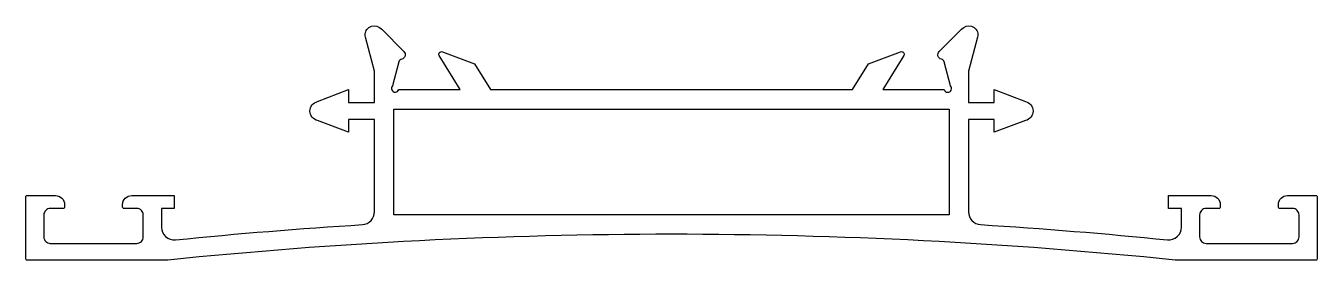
# Model space of a CAD drawing. Extents: x 843 to 943, y -1 to 17.
import ezdxf

# ---------------------------------------------------------------- set-up
doc = ezdxf.new("R2010")
doc.units = 0
doc.header["$LTSCALE"] = 15
doc.layers.get('0').update_dxf_attribs({"linetype": 'CONTINUOUS'})

msp = doc.modelspace()

# ---------------------------------------------------------------- linework, layer by layer
at = {"ltscale": 5}
msp.add_lwpolyline([(843.36, 3.95, -0.414214), (843.46, 4.05), (845.66, 4.05, -0.414214), (846.36, 3.35), (846.36, 3.15, -0.414214), (846.26, 3.05), (845.26, 3.05, 0.414214), (844.76, 2.55), (844.76, 0.85, 0.414214), (845.26, 0.35), (851.96, 0.35, 0.414214), (852.46, 0.85), (852.46, 2.55, 0.414214), (851.96, 3.05), (850.96, 3.05, -0.414214), (850.86, 3.15), (850.86, 3.35, -0.414214), (851.56, 4.05), (854.86, 4.05), (854.86, 3.05), (853.86, 3.05), (853.86, 1.61, 0.443964), (854.96, 0.62, -0.009479), (869.43, 1.8, 0.396), (870.36, 2.8), (870.36, 9.95), (868.36, 9.95), (868.36, 8.95), (865.96, 9.86, -0.813412), (865.96, 11.33), (868.36, 12.25), (868.36, 11.25), (870.36, 11.25), (870.36, 13.67), (869.66, 16.31, -0.700084), (870.74, 17.06), (870.92, 16.94), (872.63, 15.21, -0.607471), (872.47, 14.61, 0.283637), (872.24, 14.39), (871.75, 12.55, 1.229391), (872.25, 12.25), (877, 12.25), (875.38, 14.89, -0.713664), (875.62, 15.18), (878.12, 14.24), (879.34, 12.25), (907.39, 12.25), (908.61, 14.24), (911.1, 15.18, -0.713664), (911.35, 14.89), (909.73, 12.25), (914.47, 12.25, 1.229391), (914.98, 12.55), (914.48, 14.39, 0.283637), (914.26, 14.61, -0.607471), (914.1, 15.21), (915.81, 16.94), (915.99, 17.06, -0.700084), (917.07, 16.31), (916.36, 13.67), (916.36, 11.25), (918.36, 11.25), (918.36, 12.25), (920.77, 11.33, -0.813412), (920.77, 9.86), (918.36, 8.95), (918.36, 9.95), (916.36, 9.95), (916.36, 2.8, 0.396), (917.3, 1.8, -0.009479), (931.76, 0.62, 0.443964), (932.86, 1.61), (932.86, 3.05), (931.86, 3.05), (931.86, 4.05), (935.16, 4.05, -0.414214), (935.86, 3.35), (935.86, 3.15, -0.414214), (935.76, 3.05), (934.76, 3.05, 0.414214), (934.26, 2.55), (934.26, 0.85, 0.414214), (934.76, 0.35), (941.46, 0.35, 0.414214), (941.96, 0.85), (941.96, 2.55, 0.414214), (941.46, 3.05), (940.46, 3.05, -0.414214), (940.36, 3.15), (940.36, 3.35, -0.414214), (941.06, 4.05), (943.26, 4.05, -0.414214), (943.36, 3.95), (943.36, -0.85, -0.414214), (943.26, -0.95), (932.36, -0.95, 0.051282), (854.36, -0.95), (843.46, -0.95, -0.414214), (843.36, -0.85)], format="xyb", close=True, dxfattribs=at)
msp.add_lwpolyline([(871.86, 10.75), (914.86, 10.75), (914.86, 2.55), (871.86, 2.55)], close=True, dxfattribs=at)

doc.saveas('drawing.dxf')
